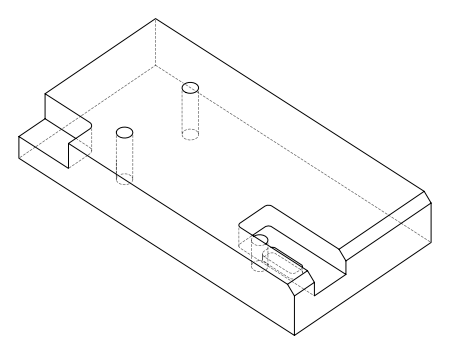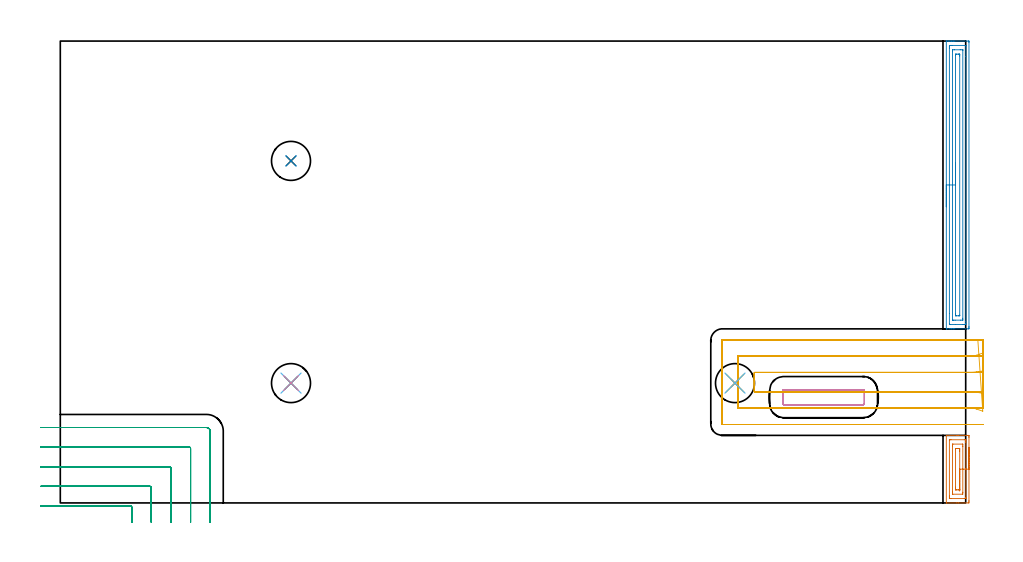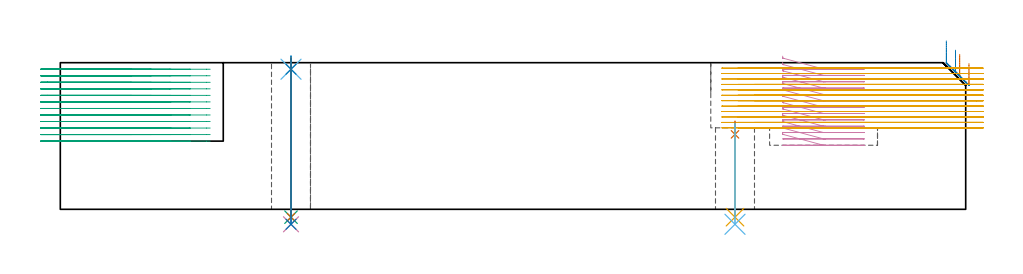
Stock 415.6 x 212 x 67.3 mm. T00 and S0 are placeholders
(PLAN: 14 operations, 9 tool changes, 43.4 min)
(1 AREA_MILL | FG_CHAMFER_SURFACE | UGT0205_001 | 1.23 min | 2002 mm3)
(2 AREA_MILL_1 | FG_CHAMFER_SURFACE_1 | UGT0205_001 | 4.46 min | 7470 mm3)
(3 MILL_CORNER_NOTCH_RECTANGULAR | CORNER_NOTCH_RECTANGULAR | NXT0201_011 | Follow Part, ap 3, ae 75% | 11.67 min | 108887 mm3)
(4 MILL_RECTANGULAR_POCKET | POCKET_RECTANGULAR_STRAIGHT | NXT0201_011 | Follow Part, ap 3, ae 75% | 3.53 min | 34105 mm3)
(5 MILL_SLOT | SLOT_PARTIAL_RECTANGULAR | NXT0201_013 | Follow Part, ap 2.5, ae 75% | 20.82 min | 143144 mm3)
(6 SPOT_DRILL | STEP1HOLE | NXT0321_9005460120000 | 0.05 min | 202 mm3)
(7 SPOT_DRILL_1 | STEP1HOLE_1 | NXT0321_9005460120000 | 0.06 min | 163 mm3)
(8 SPOT_DRILL_2 | STEP1HOLE_2 | NXT0321_9005460120000 | 0.05 min | 184 mm3)
(9 DRILL_THROUGH_HOLE_INTO_CENTER | STEP1HOLE | NXT0301_087 | 0.29 min | 6917 mm3)
(10 DRILL_TO_ENLARGE_THROUGH_HOLE | STEP1HOLE | UGT0301_249 | 0.31 min | 9806 mm3)
(11 DRILL_THROUGH_HOLE_INTO_CENTER_1 | STEP1HOLE_1 | NXT0301_087 | 0.18 min | 3766 mm3)
(12 DRILL_TO_ENLARGE_THROUGH_HOLE_1 | STEP1HOLE_1 | UGT0301_249 | 0.19 min | 5453 mm3)
(13 DRILL_THROUGH_HOLE_INTO_CENTER_2 | STEP1HOLE_2 | NXT0301_087 | 0.29 min | 6908 mm3)
(14 DRILL_TO_ENLARGE_THROUGH_HOLE_2 | STEP1HOLE_2 | UGT0301_249 | 0.31 min | 9808 mm3)
(TOOL UGT0205_001 | Chamfer Mill 20 x 3 x 45 deg. | D20 FL50 Z2)
(TOOL NXT0201_011 | ENDMILL 12mm [2P460-1200-NA 1630] | D12 FL38 Z6)
(TOOL NXT0201_013 | ENDMILL 10mm | D10 FL30 Z4)
(TOOL NXT0321_9005460120000 | NC Spot Drill, 142deg, 12mm, Carbide, Uncoated | D12 PA142 FL30 Z2)
(TOOL NXT0301_087 | Carbide Drill 11.6mm [860.1-1160-058A1-MM 2214] | D11.6 PA140 FL72 Z2)
(TOOL UGT0301_249 | Twist Drill 17.9 mm | D17.9 PA118 FL130 Z2)
(OP 1 AREA_MILL)
G17 G21 G94 G90
T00 M6
G54
G17 G0 G90 X417.1 Y25.5 S1061 M3
G43 Z77.3 H0
Z66.9
G94 G1 Y25.462 Z66.028 F250.
Y25.348 Z65.164
Y25.159 Z64.312
Y24.897 Z63.48
Y24.563 Z62.674
Y24.16 Z61.9
Y23.692 Z61.164
Y23.16 Z60.472
Y22.571 Z59.829
Y21.928 Z59.24
Y21.236 Z58.709
Y20.5 Z58.24
Y19.726 Z57.837
Y18.92 Z57.503
Y18.088 Z57.241
Y17.236 Z57.052
Y16.372 Z56.938
Y15.5 Z56.9
Y0.981
X417.097 Y0.48 Z56.903
X417.091 Y0.009 Z56.905
X416.72 Y0. Z57.276
X412.338 Z61.656
X411.538 Z62.461
X406.765 Y0.001 Z67.234
X406.704 Y0.01 Z67.292
X406.7 Y0.039 Z67.3
Y30.962
X406.704 Y30.99 Z67.292
X406.766 Y31. Z67.232
X411.538 Z62.461
X412.338 Z61.656
X416.244 Z57.752
X416.72 Y30.996 Z57.276
X417.091 Y30.991 Z56.905
X417.094 Y30.897 Z56.902
X417.099 Y30.52 Z56.901
X417.1 Y30.137 Z56.9
Y15.5
X415.686 Z58.314
Y2.407
X415.685 Y2.247 Z58.315
X415.682 Y2.067 Z58.318
X415.679 Y2.024 Z58.321
X415.676 Y2.01 Z58.324
X415.621 Y2.007 Z58.379
X415.458 Y2.003 Z58.542
X415.212 Y2. Z58.788
X414.967 Z59.033
X408.833 Z65.167
X408.2 Y2.002 Z65.8
X408.146 Y2.006 Z65.854
X408.127 Y2.009 Z65.873
X408.121 Y2.081 Z65.879
X408.118 Y2.247 Z65.882
X408.114 Y2.971 Z65.886
Y3.131
Y28.593
X408.115 Y28.753 Z65.885
X408.118 Y28.933 Z65.882
X408.121 Y28.976 Z65.879
X408.124 Y28.99 Z65.876
X408.179 Y28.993 Z65.821
X408.342 Y28.997 Z65.658
X408.588 Y29. Z65.412
X408.833 Z65.167
X414.967 Z59.033
X415.6 Y28.998 Z58.4
X415.654 Y28.994 Z58.346
X415.673 Y28.991 Z58.327
X415.679 Y28.919 Z58.321
X415.682 Y28.753 Z58.318
X415.686 Y28.029 Z58.314
Y27.869
Y15.5
X414.272 Z59.728
X414.271 Y4.898 Z59.729
X414.27 Y4.717 Z59.73
X414.264 Y4.014 Z59.736
X414.104 Y4.001 Z59.896
X414.091 Y4. Z59.909
X409.709 Y4.001 Z64.291
X409.535 Y4.014 Z64.465
X409.532 Y4.192 Z64.468
X409.529 Y4.898 Z64.471
X409.528 Y5.08 Z64.472
X409.529 Y26.102 Z64.471
X409.53 Y26.283 Z64.47
X409.535 Y26.986 Z64.465
X409.696 Y26.999 Z64.304
X409.709 Y27. Z64.291
X414.091 Y26.999 Z59.909
X414.264 Y26.986 Z59.736
X414.268 Y26.807 Z59.732
X414.271 Y26.102 Z59.729
Y25.92
X414.272 Y15.5 Z59.728
X412.857 Z61.143
X412.856 Y6.142 Z61.144
X412.854 Y6.067 Z61.146
X412.851 Y6.023 Z61.149
X412.848 Y6.01 Z61.152
X412.832 Y6.008 Z61.168
X412.668 Y6.003 Z61.332
X412.338 Y6.001 Z61.662
X412.121 Y6. Z61.879
X411.462 Z62.538
X411.244 Y6.001 Z62.756
X411.065 Y6.006 Z62.935
X410.976 Y6.01 Z63.024
X410.949 Y6.02 Z63.051
X410.948 Y6.043 Z63.052
X410.944 Y6.303 Z63.056
X410.943 Y6.665 Z63.057
Y7.188
X410.944 Y24.858 Z63.056
X410.946 Y24.933 Z63.054
X410.949 Y24.977 Z63.051
X410.952 Y24.99 Z63.048
X410.968 Y24.992 Z63.032
X411.132 Y24.997 Z62.868
X411.462 Y24.999 Z62.538
X411.679 Y25. Z62.321
X412.338 Z61.662
X412.556 Y24.999 Z61.444
X412.735 Y24.994 Z61.265
X412.824 Y24.99 Z61.176
X412.851 Y24.98 Z61.149
X412.852 Y24.957 Z61.148
X412.856 Y24.697 Z61.144
X412.857 Y24.335 Z61.143
Y23.812
Y15.5
Y14.628 Z61.181
Y13.764 Z61.295
Y12.912 Z61.483
Y12.08 Z61.746
Y11.274 Z62.08
Y10.5 Z62.482
Y9.764 Z62.951
Y9.072 Z63.482
Y8.429 Z64.072
Y7.84 Z64.715
Y7.308 Z65.407
Y6.84 Z66.143
Y6.437 Z66.917
Y6.103 Z67.723
Y5.841 Z68.555
Y5.652 Z69.406
Y5.538 Z70.271
Y5.5 Z71.143
G0 Z77.3
M5
M2
(OP 2 AREA_MILL_1)
G17 G21 G94 G90
T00 M6
G54
G17 G0 G90 X406.7 Y135.95 S1061 M3
G43 Z77.3 H0
G94 G1 Y135.988 Z76.428 F250.
Y136.102 Z75.563
Y136.291 Z74.712
Y136.553 Z73.88
Y136.887 Z73.074
Y137.29 Z72.3
Y137.758 Z71.564
Y138.29 Z70.872
Y138.879 Z70.229
Y139.522 Z69.639
Y140.214 Z69.108
Y140.95 Z68.64
Y141.724 Z68.237
Y142.53 Z67.903
Y143.362 Z67.641
Y144.214 Z67.452
Y145.078 Z67.338
Y145.95 Z67.3
Y211.864
X406.702 Y211.99 Z67.289
X406.813 Y211.997 Z67.179
X406.932 Y212. Z67.067
X407.615 Z66.384
X408.298 Z65.702
X408.833 Z65.163
X409.1 Z64.897
X409.709 Z64.288
X409.977 Z64.021
X410.585 Z63.409
X416.72 Z57.277
X417.028 Y211.996 Z56.969
X417.092 Y211.99 Z56.905
X417.099 Y211.924 Z56.899
X417.1 Y211.419 Z56.9
Y80.986
X417.099 Y80.481 Z56.901
X417.095 Y80.1 Z56.903
X417.092 Y79.91 Z56.905
X416.72 Y79.9 Z57.277
X410.585 Z63.409
X409.977 Z64.021
X409.709 Z64.288
X409.1 Z64.897
X408.833 Z65.163
X408.298 Z65.702
X406.932 Z67.067
X406.82 Z67.173
X406.815 Y79.901 Z67.177
X406.702 Y79.91 Z67.289
X406.7 Y80.036 Z67.3
Y145.95
X408.114 Z65.886
Y208.746
X408.116 Y209.475 Z65.884
X408.118 Y209.637 Z65.882
X408.126 Y209.99 Z65.874
X408.478 Y209.997 Z65.522
X408.833 Y209.999 Z65.167
X409.352 Y210. Z64.648
X415.487 Z58.513
X415.628 Y209.999 Z58.372
X415.65 Y209.996 Z58.35
X415.672 Y209.99 Z58.328
X415.679 Y209.985 Z58.321
X415.681 Y209.969 Z58.319
X415.685 Y209.799 Z58.315
X415.686 Y204.982 Z58.314
Y83.154
X415.684 Y82.425 Z58.316
X415.682 Y82.263 Z58.318
X415.674 Y81.91 Z58.326
X415.321 Y81.903 Z58.679
X414.967 Y81.901 Z59.033
X414.448 Y81.9 Z59.552
X410.942 Z63.058
X408.313 Z65.687
X408.172 Y81.902 Z65.828
X408.15 Y81.904 Z65.85
X408.128 Y81.91 Z65.872
X408.121 Y81.915 Z65.879
X408.119 Y81.931 Z65.881
X408.115 Y82.101 Z65.885
X408.114 Y86.928 Z65.886
Y145.95
X409.528 Z64.472
X409.529 Y207.148 Z64.471
X409.531 Y207.856 Z64.469
X409.533 Y207.947 Z64.467
X409.535 Y207.985 Z64.465
X409.575 Y207.992 Z64.425
X409.709 Y207.996 Z64.291
X410.444 Y208. Z63.556
X413.073 Z60.927
X413.949 Z60.051
X414.091 Y207.997 Z59.909
X414.232 Y207.991 Z59.768
X414.265 Y207.989 Z59.735
X414.267 Y207.965 Z59.733
X414.27 Y207.917 Z59.73
X414.271 Y207.856 Z59.729
Y207.672
Y84.752
X414.269 Y84.044 Z59.731
X414.267 Y83.953 Z59.733
X414.265 Y83.915 Z59.735
X414.225 Y83.908 Z59.775
X414.091 Y83.904 Z59.909
X413.356 Y83.9 Z60.644
X410.727 Z63.273
X409.851 Y83.901 Z64.149
X409.709 Y83.903 Z64.291
X409.568 Y83.909 Z64.432
X409.535 Y83.911 Z64.465
X409.533 Y83.935 Z64.467
X409.53 Y83.983 Z64.47
X409.529 Y84.044 Z64.471
X409.528 Y84.228 Z64.472
Y145.95
X410.943 Z63.057
Y205.711
X410.944 Y205.887 Z63.056
X410.946 Y205.95 Z63.054
X410.949 Y205.981 Z63.051
X410.962 Y205.99 Z63.038
X411.06 Y205.994 Z62.94
X411.462 Y206. Z62.538
X411.535 Z62.465
X412.338 Z61.662
X412.411 Z61.589
X412.741 Y205.994 Z61.259
X412.823 Y205.99 Z61.177
X412.851 Y205.984 Z61.149
X412.853 Y205.958 Z61.147
X412.855 Y205.889 Z61.145
X412.857 Y205.547 Z61.143
Y205.184
Y86.189
X412.856 Y86.013 Z61.144
X412.853 Y85.95 Z61.147
X412.851 Y85.919 Z61.149
X412.838 Y85.91 Z61.162
X412.74 Y85.906 Z61.26
X412.338 Y85.901 Z61.662
X412.265 Y85.9 Z61.735
X411.462 Z62.538
X411.389 Z62.611
X411.059 Y85.906 Z62.941
X410.977 Y85.91 Z63.023
X410.949 Y85.916 Z63.051
X410.947 Y85.942 Z63.053
X410.945 Y86.011 Z63.055
X410.943 Y86.353 Z63.057
Y86.716
Y145.95
Y146.822 Z63.095
Y147.686 Z63.209
Y148.538 Z63.398
Y149.37 Z63.66
Y150.176 Z63.994
Y150.95 Z64.397
Y151.686 Z64.866
Y152.378 Z65.397
Y153.021 Z65.986
Y153.61 Z66.63
Y154.142 Z67.322
Y154.61 Z68.057
Y155.013 Z68.831
Y155.347 Z69.637
Y155.609 Z70.469
Y155.798 Z71.321
Y155.912 Z72.186
Y155.95 Z73.057
G0 Z77.3
M5
M2
(OP 3 MILL_CORNER_NOTCH_RECTANGULAR)
G17 G21 G94 G90
T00 M6
G54
G17 G0 G90 X32.8 Y-9. S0 M3
G43 Z77.3 H1
Z64.3
G94 G1 Y-6. F250.
Y-1.996 F500.
G3 X32.204 Y-1.4 R0.6
G1 X-5.834
X-8.834 F250.
G0 Z77.3
X41.8 Y-9.
Z64.3
G1 Y-6.
Y7.004 F500.
G3 X41.204 Y7.6 R0.6
G1 X-6.
X-9. F250.
G0 Z77.3
X50.8 Y-9.
Z64.3
G1 Y-6.
Y16.004 F500.
G3 X50.204 Y16.6 R0.6
G1 X-6.
X-9. F250.
G0 Z77.3
X59.8 Y-9.
Z64.3
G1 Y-6.
Y25.004 F500.
G3 X59.204 Y25.6 R0.6
G1 X-6.
X-9. F250.
G0 Z77.3
X68.8 Y-9.
Z64.3
G1 Y-6.
Y32.9 F500.
G3 X67.1 Y34.6 R1.7
G1 X-6.
X-9. F250.
G0 Z77.3
X32.8 Y-9.
Z61.3
G1 Y-6.
Y-1.996 F500.
G3 X32.204 Y-1.4 R0.6
G1 X-5.834
X-8.834 F250.
G0 Z77.3
X41.8 Y-9.
Z61.3
G1 Y-6.
Y7.004 F500.
G3 X41.204 Y7.6 R0.6
G1 X-6.
X-9. F250.
G0 Z77.3
X50.8 Y-9.
Z61.3
G1 Y-6.
Y16.004 F500.
G3 X50.204 Y16.6 R0.6
G1 X-6.
X-9. F250.
G0 Z77.3
X59.8 Y-9.
Z61.3
G1 Y-6.
Y25.004 F500.
G3 X59.204 Y25.6 R0.6
G1 X-6.
X-9. F250.
G0 Z77.3
X68.8 Y-9.
Z61.3
G1 Y-6.
Y32.9 F500.
G3 X67.1 Y34.6 R1.7
G1 X-6.
X-9. F250.
G0 Z77.3
X32.8 Y-9.
Z58.3
G1 Y-6.
Y-1.996 F500.
G3 X32.204 Y-1.4 R0.6
G1 X-5.834
X-8.834 F250.
G0 Z77.3
X41.8 Y-9.
Z58.3
G1 Y-6.
Y7.004 F500.
G3 X41.204 Y7.6 R0.6
G1 X-6.
X-9. F250.
G0 Z77.3
X50.8 Y-9.
Z58.3
G1 Y-6.
Y16.004 F500.
G3 X50.204 Y16.6 R0.6
G1 X-6.
X-9. F250.
G0 Z77.3
X59.8 Y-9.
Z58.3
G1 Y-6.
Y25.004 F500.
G3 X59.204 Y25.6 R0.6
G1 X-6.
X-9. F250.
G0 Z77.3
X68.8 Y-9.
Z58.3
G1 Y-6.
Y32.9 F500.
G3 X67.1 Y34.6 R1.7
G1 X-6.
X-9. F250.
G0 Z77.3
X32.8 Y-9.
Z55.3
G1 Y-6.
Y-1.996 F500.
G3 X32.204 Y-1.4 R0.6
G1 X-5.834
X-8.834 F250.
G0 Z77.3
X41.8 Y-9.
Z55.3
G1 Y-6.
Y7.004 F500.
G3 X41.204 Y7.6 R0.6
G1 X-6.
X-9. F250.
G0 Z77.3
X50.8 Y-9.
Z55.3
G1 Y-6.
Y16.004 F500.
G3 X50.204 Y16.6 R0.6
G1 X-6.
X-9. F250.
G0 Z77.3
X59.8 Y-9.
Z55.3
G1 Y-6.
Y25.004 F500.
G3 X59.204 Y25.6 R0.6
G1 X-6.
X-9. F250.
G0 Z77.3
X68.8 Y-9.
Z55.3
G1 Y-6.
Y32.9 F500.
G3 X67.1 Y34.6 R1.7
G1 X-6.
X-9. F250.
G0 Z77.3
X32.8 Y-9.
Z52.3
G1 Y-6.
Y-1.996 F500.
G3 X32.204 Y-1.4 R0.6
G1 X-5.834
X-8.834 F250.
G0 Z77.3
X41.8 Y-9.
Z52.3
G1 Y-6.
Y7.004 F500.
G3 X41.204 Y7.6 R0.6
G1 X-6.
X-9. F250.
G0 Z77.3
X50.8 Y-9.
Z52.3
G1 Y-6.
Y16.004 F500.
G3 X50.204 Y16.6 R0.6
G1 X-6.
X-9. F250.
G0 Z77.3
X59.8 Y-9.
Z52.3
G1 Y-6.
Y25.004 F500.
G3 X59.204 Y25.6 R0.6
G1 X-6.
X-9. F250.
G0 Z77.3
X68.8 Y-9.
Z52.3
G1 Y-6.
Y32.9 F500.
G3 X67.1 Y34.6 R1.7
G1 X-6.
X-9. F250.
G0 Z77.3
X32.8 Y-9.
Z49.3
G1 Y-6.
Y-1.996 F500.
G3 X32.204 Y-1.4 R0.6
G1 X-5.834
X-8.834 F250.
G0 Z77.3
X41.8 Y-9.
Z49.3
G1 Y-6.
Y7.004 F500.
G3 X41.204 Y7.6 R0.6
G1 X-6.
X-9. F250.
G0 Z77.3
X50.8 Y-9.
Z49.3
G1 Y-6.
Y16.004 F500.
G3 X50.204 Y16.6 R0.6
G1 X-6.
X-9. F250.
G0 Z77.3
X59.8 Y-9.
Z49.3
G1 Y-6.
Y25.004 F500.
G3 X59.204 Y25.6 R0.6
G1 X-6.
X-9. F250.
G0 Z77.3
X68.8 Y-9.
Z49.3
G1 Y-6.
Y32.9 F500.
G3 X67.1 Y34.6 R1.7
G1 X-6.
X-9. F250.
G0 Z77.3
X32.8 Y-9.
Z46.3
G1 Y-6.
Y-1.996 F500.
G3 X32.204 Y-1.4 R0.6
G1 X-5.834
X-8.834 F250.
G0 Z77.3
X41.8 Y-9.
Z46.3
G1 Y-6.
Y7.004 F500.
G3 X41.204 Y7.6 R0.6
G1 X-6.
X-9. F250.
G0 Z77.3
X50.8 Y-9.
Z46.3
G1 Y-6.
Y16.004 F500.
G3 X50.204 Y16.6 R0.6
G1 X-6.
X-9. F250.
G0 Z77.3
X59.8 Y-9.
Z46.3
G1 Y-6.
Y25.004 F500.
G3 X59.204 Y25.6 R0.6
G1 X-6.
X-9. F250.
G0 Z77.3
X68.8 Y-9.
Z46.3
G1 Y-6.
Y32.9 F500.
G3 X67.1 Y34.6 R1.7
G1 X-6.
X-9. F250.
G0 Z77.3
X32.8 Y-9.
Z43.3
G1 Y-6.
Y-1.996 F500.
G3 X32.204 Y-1.4 R0.6
G1 X-5.834
X-8.834 F250.
G0 Z77.3
X41.8 Y-9.
Z43.3
G1 Y-6.
Y7.004 F500.
G3 X41.204 Y7.6 R0.6
G1 X-6.
X-9. F250.
G0 Z77.3
X50.8 Y-9.
Z43.3
G1 Y-6.
Y16.004 F500.
G3 X50.204 Y16.6 R0.6
G1 X-6.
X-9. F250.
G0 Z77.3
X59.8 Y-9.
Z43.3
G1 Y-6.
Y25.004 F500.
G3 X59.204 Y25.6 R0.6
G1 X-6.
X-9. F250.
G0 Z77.3
X68.8 Y-9.
Z43.3
G1 Y-6.
Y32.9 F500.
G3 X67.1 Y34.6 R1.7
G1 X-6.
X-9. F250.
G0 Z77.3
X32.8 Y-9.
Z40.3
G1 Y-6.
Y-1.996 F500.
G3 X32.204 Y-1.4 R0.6
G1 X-5.834
X-8.834 F250.
G0 Z77.3
X41.8 Y-9.
Z40.3
G1 Y-6.
Y7.004 F500.
G3 X41.204 Y7.6 R0.6
G1 X-6.
X-9. F250.
G0 Z77.3
X50.8 Y-9.
Z40.3
G1 Y-6.
Y16.004 F500.
G3 X50.204 Y16.6 R0.6
G1 X-6.
X-9. F250.
G0 Z77.3
X59.8 Y-9.
Z40.3
G1 Y-6.
Y25.004 F500.
G3 X59.204 Y25.6 R0.6
G1 X-6.
X-9. F250.
G0 Z77.3
X68.8 Y-9.
Z40.3
G1 Y-6.
Y32.9 F500.
G3 X67.1 Y34.6 R1.7
G1 X-6.
X-9. F250.
G0 Z77.3
X32.8 Y-9.
Z37.3
G1 Y-6.
Y-1.996 F500.
G3 X32.204 Y-1.4 R0.6
G1 X-5.834
X-8.834 F250.
G0 Z77.3
X41.8 Y-9.
Z37.3
G1 Y-6.
Y7.004 F500.
G3 X41.204 Y7.6 R0.6
G1 X-6.
X-9. F250.
G0 Z77.3
X50.8 Y-9.
Z37.3
G1 Y-6.
Y16.004 F500.
G3 X50.204 Y16.6 R0.6
G1 X-6.
X-9. F250.
G0 Z77.3
X59.8 Y-9.
Z37.3
G1 Y-6.
Y25.004 F500.
G3 X59.204 Y25.6 R0.6
G1 X-6.
X-9. F250.
G0 Z77.3
X68.8 Y-9.
Z37.3
G1 Y-6.
Y32.9 F500.
G3 X67.1 Y34.6 R1.7
G1 X-6.
X-9. F250.
G0 Z77.3
X32.8 Y-9.
Z34.3
G1 Y-6.
Y-1.996 F500.
G3 X32.204 Y-1.4 R0.6
G1 X-5.834
X-8.834 F250.
G0 Z77.3
X41.8 Y-9.
Z34.3
G1 Y-6.
Y7.004 F500.
G3 X41.204 Y7.6 R0.6
G1 X-6.
X-9. F250.
G0 Z77.3
X50.8 Y-9.
Z34.3
G1 Y-6.
Y16.004 F500.
G3 X50.204 Y16.6 R0.6
G1 X-6.
X-9. F250.
G0 Z77.3
X59.8 Y-9.
Z34.3
G1 Y-6.
Y25.004 F500.
G3 X59.204 Y25.6 R0.6
G1 X-6.
X-9. F250.
G0 Z77.3
X68.8 Y-9.
Z34.3
G1 Y-6.
Y32.9 F500.
G3 X67.1 Y34.6 R1.7
G1 X-6.
X-9. F250.
G0 Z77.3
X32.8 Y-9.
Z31.3
G1 Y-6.
Y-1.996 F500.
G3 X32.204 Y-1.4 R0.6
G1 X-5.834
X-8.834 F250.
G0 Z77.3
X41.8 Y-9.
Z31.3
G1 Y-6.
Y7.004 F500.
G3 X41.204 Y7.6 R0.6
G1 X-6.
X-9. F250.
G0 Z77.3
X50.8 Y-9.
Z31.3
G1 Y-6.
Y16.004 F500.
G3 X50.204 Y16.6 R0.6
G1 X-6.
X-9. F250.
G0 Z77.3
X59.8 Y-9.
Z31.3
G1 Y-6.
Y25.004 F500.
G3 X59.204 Y25.6 R0.6
G1 X-6.
X-9. F250.
G0 Z77.3
X68.8 Y-9.
Z31.3
G1 Y-6.
Y32.9 F500.
G3 X67.1 Y34.6 R1.7
G1 X-6.
X-9. F250.
G0 Z77.3
M5
M2
(OP 4 MILL_RECTANGULAR_POCKET)
G17 G21 G94 G90
T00 M6
G54
G17 G0 G90 X331.6 Y48.637 S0 M3
G43 Z77.3 H1
Z70.3
G94 G1 Y45.6 Z69.486 F250.
Y45.529 Z69.467
X331.648 Y45.374 Z69.424
X331.743 Y45.243 Z69.38
X331.874 Y45.148 Z69.337
X332.029 Y45.1 Z69.294
X332.1 Z69.275
X350.35 Z64.385
X368.6 F500.
G3 X369.1 Y45.6 R0.5
G1 Y51.5
G3 X368.6 Y52. R0.5
G1 X332.1
G3 X331.6 Y51.5 R0.5
G1 Y45.6
G3 X332.1 Y45.1 R0.5
G1 X350.35
X351.35
G0 X331.6 Y48.637 Z67.385
G1 Y45.6 Z66.571 F250.
Y45.529 Z66.552
X331.648 Y45.374 Z66.508
X331.743 Y45.243 Z66.465
X331.874 Y45.148 Z66.422
X332.029 Y45.1 Z66.378
X332.1 Z66.359
X350.35 Z61.469
X368.6 F500.
G3 X369.1 Y45.6 R0.5
G1 Y51.5
G3 X368.6 Y52. R0.5
G1 X332.1
G3 X331.6 Y51.5 R0.5
G1 Y45.6
G3 X332.1 Y45.1 R0.5
G1 X350.35
X351.35
G0 X331.6 Y48.637 Z64.469
G1 Y45.6 Z63.656 F250.
Y45.529 Z63.637
X331.648 Y45.374 Z63.593
X331.743 Y45.243 Z63.55
X331.874 Y45.148 Z63.506
X332.029 Y45.1 Z63.463
X332.1 Z63.444
X350.35 Z58.554
X368.6 F500.
G3 X369.1 Y45.6 R0.5
G1 Y51.5
G3 X368.6 Y52. R0.5
G1 X332.1
G3 X331.6 Y51.5 R0.5
G1 Y45.6
G3 X332.1 Y45.1 R0.5
G1 X350.35
X351.35
G0 X331.6 Y48.637 Z61.554
G1 Y45.6 Z60.74 F250.
Y45.529 Z60.721
X331.648 Y45.374 Z60.678
X331.743 Y45.243 Z60.634
X331.874 Y45.148 Z60.591
X332.029 Y45.1 Z60.547
X332.1 Z60.528
X350.35 Z55.638
X368.6 F500.
G3 X369.1 Y45.6 R0.5
G1 Y51.5
G3 X368.6 Y52. R0.5
G1 X332.1
G3 X331.6 Y51.5 R0.5
G1 Y45.6
G3 X332.1 Y45.1 R0.5
G1 X350.35
X351.35
G0 X331.6 Y48.637 Z58.638
G1 Y45.6 Z57.825 F250.
Y45.529 Z57.806
X331.648 Y45.374 Z57.762
X331.743 Y45.243 Z57.719
X331.874 Y45.148 Z57.676
X332.029 Y45.1 Z57.632
X332.1 Z57.613
X350.35 Z52.723
X368.6 F500.
G3 X369.1 Y45.6 R0.5
G1 Y51.5
G3 X368.6 Y52. R0.5
G1 X332.1
G3 X331.6 Y51.5 R0.5
G1 Y45.6
G3 X332.1 Y45.1 R0.5
G1 X350.35
X351.35
G0 X331.6 Y48.637 Z55.723
G1 Y45.6 Z54.909 F250.
Y45.529 Z54.89
X331.648 Y45.374 Z54.847
X331.743 Y45.243 Z54.804
X331.874 Y45.148 Z54.76
X332.029 Y45.1 Z54.717
X332.1 Z54.698
X350.35 Z49.808
X368.6 F500.
G3 X369.1 Y45.6 R0.5
G1 Y51.5
G3 X368.6 Y52. R0.5
G1 X332.1
G3 X331.6 Y51.5 R0.5
G1 Y45.6
G3 X332.1 Y45.1 R0.5
G1 X350.35
X351.35
G0 X331.6 Y48.637 Z52.808
G1 Y45.6 Z51.994 F250.
Y45.529 Z51.975
X331.648 Y45.374 Z51.932
X331.743 Y45.243 Z51.888
X331.874 Y45.148 Z51.845
X332.029 Y45.1 Z51.801
X332.1 Z51.782
X350.35 Z46.892
X368.6 F500.
G3 X369.1 Y45.6 R0.5
G1 Y51.5
G3 X368.6 Y52. R0.5
G1 X332.1
G3 X331.6 Y51.5 R0.5
G1 Y45.6
G3 X332.1 Y45.1 R0.5
G1 X350.35
X351.35
G0 X331.6 Y48.637 Z49.892
G1 Y45.6 Z49.079 F250.
Y45.529 Z49.06
X331.648 Y45.374 Z49.016
X331.743 Y45.243 Z48.973
X331.874 Y45.148 Z48.929
X332.029 Y45.1 Z48.886
X332.1 Z48.867
X350.35 Z43.977
X368.6 F500.
G3 X369.1 Y45.6 R0.5
G1 Y51.5
G3 X368.6 Y52. R0.5
G1 X332.1
G3 X331.6 Y51.5 R0.5
G1 Y45.6
G3 X332.1 Y45.1 R0.5
G1 X350.35
X351.35
G0 X331.6 Y48.637 Z46.977
G1 Y45.6 Z46.163 F250.
Y45.529 Z46.144
X331.648 Y45.374 Z46.101
X331.743 Y45.243 Z46.057
X331.874 Y45.148 Z46.014
X332.029 Y45.1 Z45.971
X332.1 Z45.952
X350.35 Z41.062
X368.6 F500.
G3 X369.1 Y45.6 R0.5
G1 Y51.5
G3 X368.6 Y52. R0.5
G1 X332.1
G3 X331.6 Y51.5 R0.5
G1 Y45.6
G3 X332.1 Y45.1 R0.5
G1 X350.35
X351.35
G0 X331.6 Y48.637 Z44.062
G1 Y45.6 Z43.248 F250.
Y45.529 Z43.229
X331.648 Y45.374 Z43.185
X331.743 Y45.243 Z43.142
X331.874 Y45.148 Z43.099
X332.029 Y45.1 Z43.055
X332.1 Z43.036
X350.35 Z38.146
X368.6 F500.
G3 X369.1 Y45.6 R0.5
G1 Y51.5
G3 X368.6 Y52. R0.5
G1 X332.1
G3 X331.6 Y51.5 R0.5
G1 Y45.6
G3 X332.1 Y45.1 R0.5
G1 X350.35
X351.35
G0 X331.6 Y48.637 Z41.146
G1 Y45.6 Z40.332 F250.
Y45.529 Z40.314
X331.648 Y45.374 Z40.27
X331.743 Y45.243 Z40.227
X331.874 Y45.148 Z40.183
X332.029 Y45.1 Z40.14
X332.1 Z40.121
X350.35 Z35.231
X368.6 F500.
G3 X369.1 Y45.6 R0.5
G1 Y51.5
G3 X368.6 Y52. R0.5
G1 X332.1
G3 X331.6 Y51.5 R0.5
G1 Y45.6
G3 X332.1 Y45.1 R0.5
G1 X350.35
X351.35
G0 X331.6 Y48.637 Z38.231
G1 Y45.6 Z37.417 F250.
Y45.529 Z37.398
X331.648 Y45.374 Z37.355
X331.743 Y45.243 Z37.311
X331.874 Y45.148 Z37.268
X332.029 Y45.1 Z37.224
X332.1 Z37.205
X350.35 Z32.315
X368.6 F500.
G3 X369.1 Y45.6 R0.5
G1 Y51.5
G3 X368.6 Y52. R0.5
G1 X332.1
G3 X331.6 Y51.5 R0.5
G1 Y45.6
G3 X332.1 Y45.1 R0.5
G1 X350.35
X351.35
G0 X331.6 Y48.637 Z35.315
G1 Y45.6 Z34.502 F250.
Y45.529 Z34.483
X331.648 Y45.374 Z34.439
X331.743 Y45.243 Z34.396
X331.874 Y45.148 Z34.352
X332.029 Y45.1 Z34.309
X332.1 Z34.29
X350.35 Z29.4
X368.6 F500.
G3 X369.1 Y45.6 R0.5
G1 Y51.5
G3 X368.6 Y52. R0.5
G1 X332.1
G3 X331.6 Y51.5 R0.5
G1 Y45.6
G3 X332.1 Y45.1 R0.5
G1 X350.35
X351.35
G0 Z77.3
M5
M2
(OP 5 MILL_SLOT)
G17 G21 G94 G90
T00 M6
G54
G17 G0 G90 X423.56 Y60.586 S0 M3
G43 Z77.3 H0
Z64.808
G94 G1 X420.6 Y60.099 F250.
G2 X418.165 Y59.9 R15. F500.
G1 X318.6
Y51.
X330.594
X333.594 F250.
X367.106 F500.
X370.106 F250.
X418.145 F500.
G2 X420.6 Y50.798 R15.
G1 X423.56 Y50.307 F250.
X423.438 Y68.78
X420.6 Y67.806
G2 X418.165 Y67.4 R7.5 F500.
G1 X311.1
Y43.5
X418.145
G2 X420.6 Y43.087 R7.5
G1 X423.435 Y42.105 F250.
X421.165 Y74.9
X418.165
X303.9 F500.
G3 X303.6 Y74.6 R0.3
G1 Y36.3
G3 X303.9 Y36. R0.3
G1 X418.145
X421.145 F250.
G0 X423.599 Y59.966 Z62.317
G1 X420.6 Y59.903
G2 X420.286 Y59.9 R15. F500.
G1 X318.6
Y51.
X330.594
X333.594 F250.
X367.106 F500.
X370.106 F250.
X420.272 F500.
G2 X420.6 Y50.996 R15.
G1 X423.599 Y50.931 F250.
X423.597 Y67.532
X420.6 Y67.407
G2 X420.286 Y67.4 R7.5 F500.
G1 X311.1
Y43.5
X420.272
G2 X420.6 Y43.493 R7.5
G1 X423.597 Y43.362 F250.
X423.286 Y74.9
X420.286
X303.9 F500.
G3 X303.6 Y74.6 R0.3
G1 Y36.3
G3 X303.9 Y36. R0.3
G1 X420.272
X423.272 F250.
G0 X423.6 Y59.9 Z59.825
G1 X420.6
X318.6 F500.
Y51.
X330.594
X333.594 F250.
X367.106 F500.
X370.106 F250.
X420.6 F500.
X423.6 F250.
Y67.4
X420.6
X311.1 F500.
Y43.5
X420.6
X423.6 F250.
Y74.9
X420.6
X303.9 F500.
G3 X303.6 Y74.6 R0.3
G1 Y36.3
G3 X303.9 Y36. R0.3
G1 X420.6
X423.6 F250.
G0 Y59.9 Z57.333
G1 X420.6
X318.6 F500.
Y51.
X330.594
X333.594 F250.
X367.106 F500.
X370.106 F250.
X420.6 F500.
X423.6 F250.
Y67.4
X420.6
X311.1 F500.
Y43.5
X420.6
X423.6 F250.
Y74.9
X420.6
X303.9 F500.
G3 X303.6 Y74.6 R0.3
G1 Y36.3
G3 X303.9 Y36. R0.3
G1 X420.6
X423.6 F250.
G0 Y59.9 Z54.842
G1 X420.6
X318.6 F500.
Y51.
X330.594
X333.594 F250.
X367.106 F500.
X370.106 F250.
X420.6 F500.
X423.6 F250.
Y67.4
X420.6
X311.1 F500.
Y43.5
X420.6
X423.6 F250.
Y74.9
X420.6
X303.9 F500.
G3 X303.6 Y74.6 R0.3
G1 Y36.3
G3 X303.9 Y36. R0.3
G1 X420.6
X423.6 F250.
G0 Y59.9 Z52.35
G1 X420.6
X318.6 F500.
Y51.
X330.594
X333.594 F250.
X367.106 F500.
X370.106 F250.
X420.6 F500.
X423.6 F250.
Y67.4
X420.6
X311.1 F500.
Y43.5
X420.6
X423.6 F250.
Y74.9
X420.6
X303.9 F500.
G3 X303.6 Y74.6 R0.3
G1 Y36.3
G3 X303.9 Y36. R0.3
G1 X420.6
X423.6 F250.
G0 Y59.9 Z49.858
G1 X420.6
X318.6 F500.
Y51.
X330.594
X333.594 F250.
X367.106 F500.
X370.106 F250.
X420.6 F500.
X423.6 F250.
Y67.4
X420.6
X311.1 F500.
Y43.5
X420.6
X423.6 F250.
Y74.9
X420.6
X303.9 F500.
G3 X303.6 Y74.6 R0.3
G1 Y36.3
G3 X303.9 Y36. R0.3
G1 X420.6
X423.6 F250.
G0 Y59.9 Z47.367
G1 X420.6
X318.6 F500.
Y51.
X330.594
X333.594 F250.
X367.106 F500.
X370.106 F250.
X420.6 F500.
X423.6 F250.
Y67.4
X420.6
X311.1 F500.
Y43.5
X420.6
X423.6 F250.
Y74.9
X420.6
X303.9 F500.
G3 X303.6 Y74.6 R0.3
G1 Y36.3
G3 X303.9 Y36. R0.3
G1 X420.6
X423.6 F250.
G0 Y59.9 Z44.875
G1 X420.6
X318.6 F500.
Y51.
X330.594
X333.594 F250.
X367.106 F500.
X370.106 F250.
X420.6 F500.
X423.6 F250.
Y67.4
X420.6
X311.1 F500.
Y43.5
X420.6
X423.6 F250.
Y74.9
X420.6
X303.9 F500.
G3 X303.6 Y74.6 R0.3
G1 Y36.3
G3 X303.9 Y36. R0.3
G1 X420.6
X423.6 F250.
G0 Y59.9 Z42.383
G1 X420.6
X318.6 F500.
Y51.
X330.594
X333.594 F250.
X367.106 F500.
X370.106 F250.
X420.6 F500.
X423.6 F250.
Y67.4
X420.6
X311.1 F500.
Y43.5
X420.6
X423.6 F250.
Y74.9
X420.6
X303.9 F500.
G3 X303.6 Y74.6 R0.3
G1 Y36.3
G3 X303.9 Y36. R0.3
G1 X420.6
X423.6 F250.
G0 Y59.9 Z39.892
G1 X420.6
X318.6 F500.
Y51.
X330.594
X333.594 F250.
X367.106 F500.
X370.106 F250.
X420.6 F500.
X423.6 F250.
Y67.4
X420.6
X311.1 F500.
Y43.5
X420.6
X423.6 F250.
Y74.9
X420.6
X303.9 F500.
G3 X303.6 Y74.6 R0.3
G1 Y36.3
G3 X303.9 Y36. R0.3
G1 X420.6
X423.6 F250.
G0 Y59.9 Z37.4
G1 X420.6
X318.6 F500.
Y51.
X330.594
X333.594 F250.
X367.106 F500.
X370.106 F250.
X420.6 F500.
X423.6 F250.
Y67.4
X420.6
X311.1 F500.
Y43.5
X420.6
X423.6 F250.
Y74.9
X420.6
X303.9 F500.
G3 X303.6 Y74.6 R0.3
G1 Y36.3
G3 X303.9 Y36. R0.3
G1 X420.6
X423.6 F250.
G0 Z77.3
M5
M2
(OP 6 SPOT_DRILL)
G17 G21 G94 G90
T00 M6
G54
G17 G0 G90 X105.9 Y55. S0 M3
G43 Z77.3 H0
G94 G81 G98 Z64.3 F250. R70.3
G80
M5
M2
(OP 7 SPOT_DRILL_1)
G17 G21 G94 G90
T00 M6
G54
G17 G0 G90 X309.7 Y55. S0 M3
G43 Z77.3 H0
G94 G81 G98 Z34.4 F250. R40.4
G80
M5
M2
(OP 8 SPOT_DRILL_2)
G17 G21 G94 G90
T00 M6
G54
G17 G0 G90 X105.9 Y157. S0 M3
G43 Z77.3 H0
G94 G81 G98 Z64.3 F250. R70.3
G80
M5
M2
(OP 9 DRILL_THROUGH_HOLE_INTO_CENTER)
G17 G21 G94 G90
T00 M6
G54
G17 G0 G90 X105.9 Y55. S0 M3
G43 Z77.3 H1
G94 G73 G98 Z-3.611 F250. Q10.13 R69.3
G80
M5
M2
(OP 10 DRILL_TO_ENLARGE_THROUGH_HOLE)
G17 G21 G94 G90
T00 M6
G54
G17 G0 G90 X105.9 Y55. S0 M3
G43 Z77.3 H0
G94 G73 G98 Z-6.878 F250. Q14.836 R69.3
G80
M5
M2
(OP 11 DRILL_THROUGH_HOLE_INTO_CENTER_1)
G17 G21 G94 G90
T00 M6
G54
G17 G0 G90 X309.7 Y55. S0 M3
G43 Z77.3 H1
G94 G73 G98 Z-3.611 F250. Q10.253 R39.4
G80
M5
M2
(OP 12 DRILL_TO_ENLARGE_THROUGH_HOLE_1)
G17 G21 G94 G90
T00 M6
G54
G17 G0 G90 X309.7 Y55. S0 M3
G43 Z77.3 H0
G94 G81 G98 Z-6.878 F250. R39.4
G80
M5
M2
(OP 13 DRILL_THROUGH_HOLE_INTO_CENTER_2)
G17 G21 G94 G90
T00 M6
G54
G17 G0 G90 X105.9 Y157. S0 M3
G43 Z77.3 H1
G94 G73 G98 Z-3.611 F250. Q10.13 R69.3
G80
M5
M2
(OP 14 DRILL_TO_ENLARGE_THROUGH_HOLE_2)
G17 G21 G94 G90
T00 M6
G54
G17 G0 G90 X105.9 Y157. S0 M3
G43 Z77.3 H0
G94 G73 G98 Z-6.878 F250. Q14.836 R69.3
G80
M5
M2
